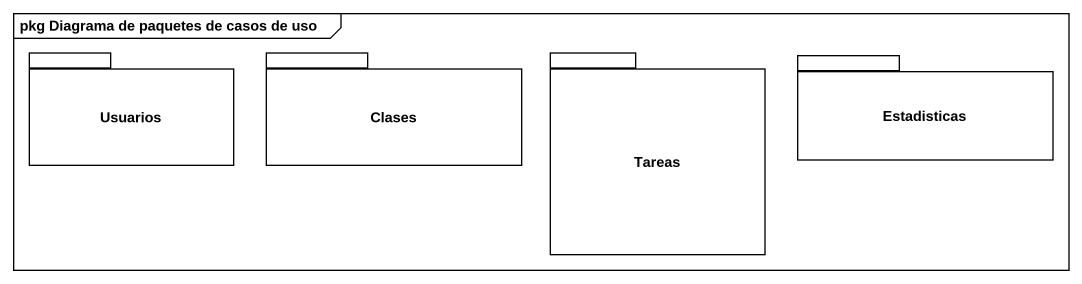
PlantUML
@startuml
mainframe pkg Diagrama de paquetes de casos de uso
package Usuarios {
}
package Clases {
}
package Tareas {
}
package Estadisticas {
}
@enduml
